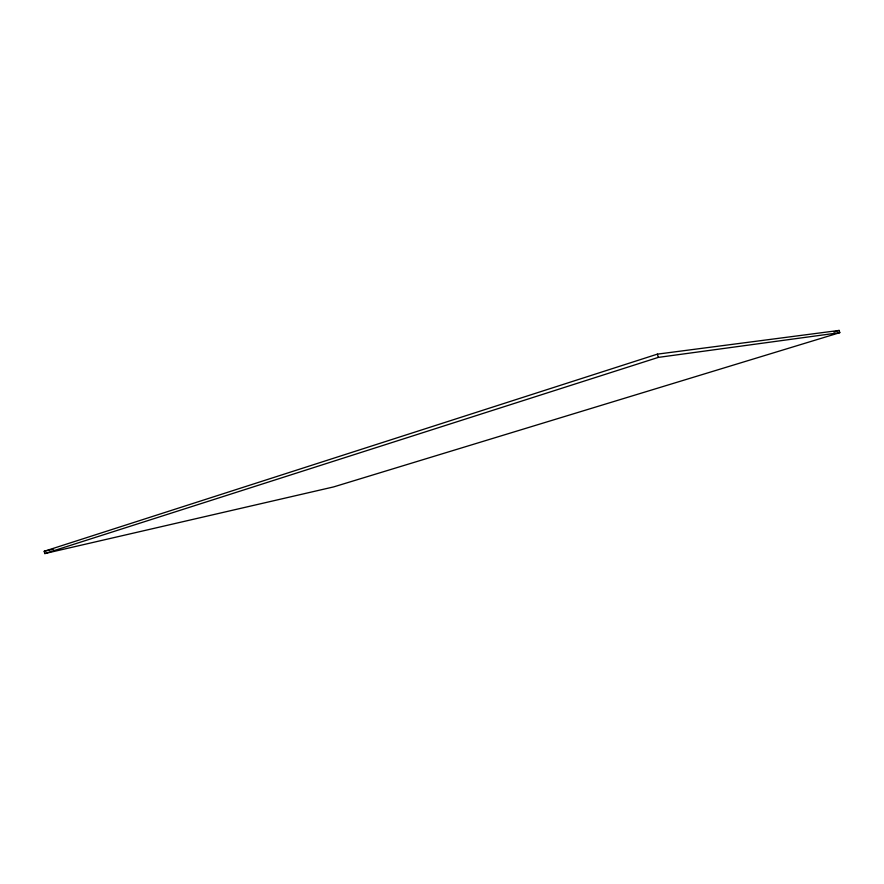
<?xml version="1.0" encoding="UTF-8"?>
<svg xmlns="http://www.w3.org/2000/svg" width="884" height="884" viewBox="0 0 884 884"><rect width="100%" height="100%" fill="white"/><g stroke="black" fill="none" stroke-linecap="round" stroke-linejoin="round"><path stroke-width="1.33" d="M44.2 551.284L657.376 354.141L839.148 330.428L839.8 332.66L333.611 486.918L44.797 553.572L44.2 551.284L53.604 549.13M44.797 553.572L658.304 357.39L839.8 332.66M833.877 332.041L839.148 330.428M657.376 354.141L658.304 357.39"/></g></svg>
